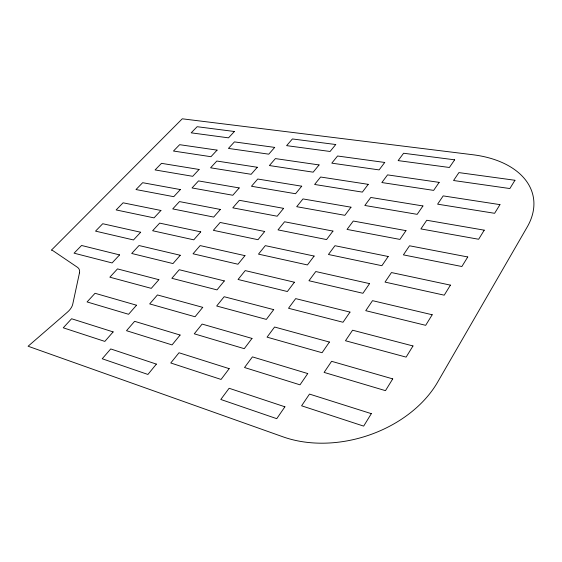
<?xml version="1.0" encoding="UTF-8"?>
<svg xmlns="http://www.w3.org/2000/svg" width="562" height="562" viewBox="0 0 562 562"><rect width="100%" height="100%" fill="white"/><g stroke="black" fill="none" stroke-linecap="round" stroke-linejoin="round"><path stroke-width="0.84" d="M79.474 272.872L72.744 304.183A15.574 8.95 -29.4 0 1 67.321 312.261L28.1 346.234L283.1 436.864A108.866 78.989 -17.6 0 0 437.665 382.083L527.205 227.006A97.676 60.225 -11.7 0 0 472.874 154.747L182.271 118.807L51.409 250.153A14.422 7.72 -28.2 0 1 53.488 251.059L77.423 267.28A14.914 8.318 -28.2 0 1 79.474 272.872M371.327 413.66L363.663 426.115L301.59 405.799L309.493 394.081L371.327 413.66M392.726 378.886L385.483 390.66L324.105 372.409L331.601 361.31L392.726 378.886M412.986 345.96L406.122 357.116L345.468 340.748L352.578 330.21L412.986 345.96M432.192 314.755L425.68 325.328L365.75 310.681L372.508 300.663L432.192 314.755M450.422 285.131L444.24 295.176L385.033 282.096L391.468 272.556L450.422 285.131M467.753 256.967L461.873 266.521L403.397 254.874L409.529 245.784L467.753 256.967M484.24 230.167L478.648 239.264L420.903 228.924L426.748 220.255L484.24 230.167M499.962 204.631L494.623 213.3L437.601 204.168L443.186 195.892L499.962 204.631M514.954 180.269L509.86 188.544L453.562 180.514L458.901 172.604L514.954 180.269M284.906 406.797L276.743 418.676L220.796 399.47L229.113 388.265L284.906 406.797M307.744 373.568L300.01 384.829L244.519 367.52L252.422 356.877L307.744 373.568M329.409 342.047L322.068 352.732L267.062 337.151L274.579 327.028L329.409 342.047M349.993 312.1L343.01 322.258L288.517 308.264L295.675 298.619L349.993 312.1M369.564 283.62L362.926 293.287L308.952 280.74L315.774 271.544L369.564 283.62M388.209 256.497L381.879 265.707L328.44 254.488L334.952 245.713L388.209 256.497M405.982 230.638L399.947 239.419L347.049 229.422L353.273 221.042L405.982 230.638M422.94 205.959L417.18 214.34L364.829 205.474L370.787 197.459L422.94 205.959M439.154 182.376L433.646 190.385L381.851 182.552L387.548 174.88L439.154 182.376M454.651 159.819L449.382 167.483L398.142 160.606L403.6 153.25L454.651 159.819M229.198 368.658L221.063 379.441L170.764 362.982L178.997 352.76L229.198 368.658M252.001 338.422L244.266 348.679L194.269 333.814L202.116 324.077L252.001 338.422M273.708 309.641L266.346 319.406L216.679 306.009L224.161 296.722L273.708 309.641M294.397 282.222L287.372 291.53L238.056 279.476L245.208 270.603L294.397 282.222M314.13 256.061L307.428 264.941L258.485 254.129L265.313 245.65L314.13 256.061M332.971 231.08L326.571 239.567L278.014 229.893L284.555 221.779L332.971 231.08M350.983 207.195L344.864 215.316L296.708 206.697L302.974 198.92L350.983 207.195M368.222 184.343L362.364 192.113L314.622 184.469L320.621 177.016L368.222 184.343M384.731 162.46L379.118 169.9L331.798 163.156L337.558 156.004L384.731 162.46M156.369 364.106L147.918 374.454L102.221 358.767L110.721 348.939L156.369 364.106M180.107 335.05L172.049 344.913L126.506 330.702L134.62 321.323L180.107 335.05M202.734 307.351L195.049 316.757L149.689 303.909L157.437 294.945L202.734 307.351M224.329 280.916L216.995 289.894L171.846 278.295L179.257 269.725L224.329 280.916M244.969 255.654L237.958 264.231L193.04 253.792L200.142 245.587L244.969 255.654M264.702 231.488L257.993 239.7L213.342 230.329L220.142 222.468L264.702 231.488M283.599 208.362L277.178 216.222L232.801 207.842L239.328 200.297L283.599 208.362M301.71 186.198L295.549 193.735L251.467 186.261L257.733 179.025L301.71 186.198M319.075 164.933L313.167 172.169L269.388 165.544L275.408 158.596L319.075 164.933M335.746 144.525L330.077 151.473L286.613 145.642L292.402 138.955L335.746 144.525M113.145 331.91L104.834 341.408L63.26 327.801L71.592 318.752L113.145 331.91M136.524 305.215L128.586 314.284L87.068 301.942L95.041 293.287L136.524 305.215M158.87 279.693L151.276 288.362L109.857 277.192L117.493 268.903L158.87 279.693M180.254 255.267L172.984 263.571L131.698 253.476L139.011 245.531L180.254 255.267M200.732 231.874L193.771 239.833L152.632 230.743L159.657 223.114L200.732 231.874M220.367 209.45L213.693 217.08L172.731 208.916L179.475 201.596L220.367 209.45M239.208 187.933L232.801 195.253L192.035 187.954L198.512 180.915L239.208 187.933M257.305 167.265L251.144 174.297L210.588 167.806L216.82 161.034L257.305 167.265M274.692 147.406L268.769 154.171L228.439 148.417L234.438 141.898L274.692 147.406M119.573 254.909L112.091 262.946L74.072 253.181L81.567 245.475L119.573 254.909M140.669 232.239L133.489 239.953L95.533 231.13L102.741 223.725L140.669 232.239M160.922 210.476L154.03 217.88L116.158 209.935L123.085 202.812L160.922 210.476M180.374 189.57L173.756 196.686L135.997 189.549L142.657 182.699L180.374 189.57M199.081 169.464L192.71 176.306L155.084 169.935L161.498 163.338L199.081 169.464M217.08 150.124L210.954 156.707L173.468 151.037L179.65 144.687L217.08 150.124M234.41 131.501L228.509 137.845L191.185 132.836L197.15 126.71L234.41 131.501"/></g></svg>
